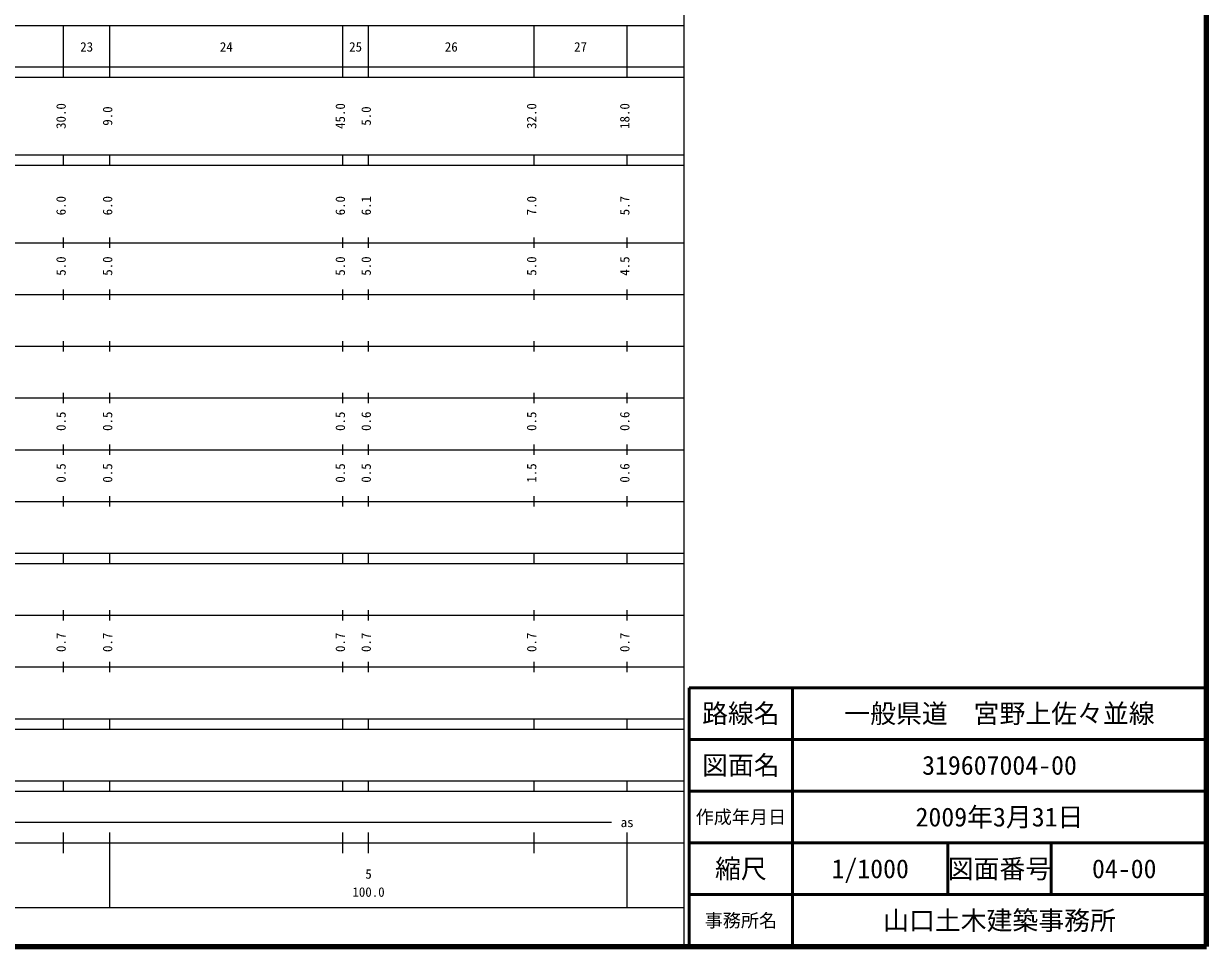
# Model space of a CAD drawing. Units: millimetres on the paper, enlarged 1000 times. Extents: x 40000 to 680000, y 20000 to 380000.
# Drawn here: x 451313 to 680000, y 20000 to 198357 of the extents above; entities that cross this region are included whole.
import ezdxf
from ezdxf.enums import TextEntityAlignment as Align

# ---------------------------------------------------------------- set-up
doc = ezdxf.new("R2010")
doc.units = ezdxf.units.MM
doc.header["$LTSCALE"] = 1000
for name, color, linetype, lineweight in [('M-TTL', 2, 'Continuous', 140), ('M-TTL-BAND', 7, 'Continuous', 25), ('M-TTL-FRAM', 2, 'Continuous', 50), ('M-TTL-LINE', 7, 'Continuous', 50)]:
    doc.layers.add(name, color=color, linetype=linetype, lineweight=lineweight)
doc.layers.add('M-TTL-TXT', color=7, linetype='Continuous')
doc.styles.add('ＭＳ ゴシック', font='')
doc.styles.get('ＭＳ ゴシック').set_extended_font_data('MS Gothic')

msp = doc.modelspace()

# ---------------------------------------------------------------- linework, layer by layer
at = {"layer": 'M-TTL'}
for p, q in [((680000, 20000), (680000, 380000)), ((40000, 20000), (680000, 20000))]:
    msp.add_line(p, q, dxfattribs=at)
at = {"layer": 'M-TTL-BAND'}
for p, q in [((579000, 20000), (579000, 370000)), ((68000, 198000), (579000, 198000)), ((459000, 188000), (459000, 198000)), ((468000, 188000), (468000, 198000)), ((513000, 188000), (513000, 198000)), ((518000, 188000), (518000, 198000)), ((550000, 188000), (550000, 198000)), ((568000, 188000), (568000, 198000)), ((40000, 190000), (579000, 190000)), ((40000, 188000), (579000, 188000)), ((40000, 173000), (579000, 173000)), ((459000, 171000), (459000, 173000)), ((468000, 171000), (468000, 173000)), ((513000, 171000), (513000, 173000)), ((518000, 171000), (518000, 173000)), ((550000, 171000), (550000, 173000)), ((568000, 171000), (568000, 173000)), ((40000, 171000), (579000, 171000)), ((40000, 156000), (579000, 156000)), ((459000, 155000), (459000, 157000)), ((468000, 155000), (468000, 157000)), ((513000, 155000), (513000, 157000)), ((518000, 155000), (518000, 157000)), ((550000, 155000), (550000, 157000)), ((568000, 155000), (568000, 157000)), ((459000, 145000), (459000, 147000)), ((468000, 145000), (468000, 147000)), ((513000, 145000), (513000, 147000)), ((518000, 145000), (518000, 147000)), ((550000, 145000), (550000, 147000)), ((568000, 145000), (568000, 147000)), ((46000, 146000), (579000, 146000)), ((52000, 136000), (579000, 136000)), ((459000, 135000), (459000, 137000)), ((468000, 135000), (468000, 137000)), ((513000, 135000), (513000, 137000)), ((518000, 135000), (518000, 137000)), ((550000, 135000), (550000, 137000)), ((568000, 135000), (568000, 137000)), ((46000, 126000), (579000, 126000)), ((459000, 125000), (459000, 127000)), ((468000, 125000), (468000, 127000)), ((513000, 125000), (513000, 127000)), ((518000, 125000), (518000, 127000)), ((550000, 125000), (550000, 127000)), ((568000, 125000), (568000, 127000)), ((459000, 115000), (459000, 117000)), ((468000, 115000), (468000, 117000)), ((513000, 115000), (513000, 117000)), ((518000, 115000), (518000, 117000)), ((550000, 115000), (550000, 117000)), ((568000, 115000), (568000, 117000)), ((52000, 116000), (579000, 116000)), ((46000, 106000), (579000, 106000)), ((459000, 105000), (459000, 107000)), ((468000, 105000), (468000, 107000)), ((513000, 105000), (513000, 107000)), ((518000, 105000), (518000, 107000)), ((550000, 105000), (550000, 107000)), ((568000, 105000), (568000, 107000)), ((40000, 96000), (579000, 96000)), ((40000, 94000), (579000, 94000)), ((459000, 94000), (459000, 96000)), ((468000, 94000), (468000, 96000)), ((513000, 94000), (513000, 96000)), ((518000, 94000), (518000, 96000)), ((550000, 94000), (550000, 96000)), ((568000, 94000), (568000, 96000)), ((459000, 83000), (459000, 85000)), ((468000, 83000), (468000, 85000)), ((513000, 83000), (513000, 85000)), ((518000, 83000), (518000, 85000)), ((550000, 83000), (550000, 85000)), ((568000, 83000), (568000, 85000)), ((49000, 84000), (579000, 84000)), ((40000, 74000), (579000, 74000)), ((459000, 73000), (459000, 75000)), ((468000, 73000), (468000, 75000)), ((513000, 73000), (513000, 75000)), ((518000, 73000), (518000, 75000)), ((550000, 73000), (550000, 75000)), ((568000, 73000), (568000, 75000)), ((40000, 64000), (579000, 64000)), ((40000, 62000), (579000, 62000)), ((459000, 62000), (459000, 64000)), ((468000, 62000), (468000, 64000)), ((513000, 62000), (513000, 64000)), ((518000, 62000), (518000, 64000)), ((550000, 62000), (550000, 64000)), ((568000, 62000), (568000, 64000)), ((40000, 52000), (579000, 52000)), ((459000, 50000), (459000, 52000)), ((468000, 50000), (468000, 52000)), ((513000, 50000), (513000, 52000)), ((518000, 50000), (518000, 52000)), ((550000, 50000), (550000, 52000)), ((568000, 50000), (568000, 52000)), ((40000, 50000), (579000, 50000)), ((71000, 44000), (565000, 44000)), ((459000, 38000), (459000, 42000)), ((468000, 27500), (468000, 42000)), ((513000, 38000), (513000, 42000)), ((518000, 38000), (518000, 42000)), ((550000, 38000), (550000, 42000)), ((568000, 27500), (568000, 42000)), ((40000, 40000), (579000, 40000)), ((68000, 27500), (579000, 27500))]:
    msp.add_line(p, q, dxfattribs=at)
at = {"layer": 'M-TTL-FRAM'}
for p, q in [((680000, 70000), (580000, 70000)), ((580000, 70000), (580000, 20000))]:
    msp.add_line(p, q, dxfattribs=at)
at = {"layer": 'M-TTL-LINE'}
for p, q in [((600000, 70000), (600000, 20000)), ((680000, 60000), (580000, 60000)), ((680000, 50000), (580000, 50000)), ((680000, 40000), (580000, 40000)), ((630000, 40000), (630000, 30000)), ((650000, 40000), (650000, 30000)), ((680000, 30000), (580000, 30000))]:
    msp.add_line(p, q, dxfattribs=at)

# ---------------------------------------------------------------- texts
at = {"layer": 'M-TTL-BAND', "style": 'ＭＳ ゴシック'}
for s, p in [('23', (463500, 192405)), ('24', (490500, 192405)), ('25', (515500, 192405)), ('26', (534000, 192405)), ('27', (559000, 192405)), ('as', (568000, 42500)), ('5', (518000, 32523)), ('100.0', (518000, 29033))]:
    msp.add_text(s, height=1833, dxfattribs=at).set_placement(p, align=Align.BOTTOM_CENTER)
for s, p in [('30.0', (460000, 180500)), ('9.0', (469000, 180500)), ('45.0', (514000, 180500)), ('5.0', (519000, 180500)), ('32.0', (551000, 180500)), ('18.0', (569000, 180500)), ('6.0', (460000, 163174)), ('6.0', (469000, 163174)), ('6.0', (514000, 163174)), ('6.1', (519000, 163174)), ('7.0', (551000, 163174)), ('5.7', (569000, 163174)), ('5.0', (460000, 151500)), ('5.0', (469000, 151500)), ('5.0', (514000, 151500)), ('5.0', (519000, 151500)), ('5.0', (551000, 151500)), ('4.5', (569000, 151500)), ('0.5', (460000, 121500)), ('0.5', (469000, 121500)), ('0.5', (514000, 121500)), ('0.6', (519000, 121500)), ('0.5', (551000, 121500)), ('0.6', (569000, 121500)), ('0.5', (460000, 111500)), ('0.5', (469000, 111500)), ('0.5', (514000, 111500)), ('0.5', (519000, 111500)), ('1.5', (551000, 111500)), ('0.6', (569000, 111500)), ('0.7', (460000, 78764)), ('0.7', (469000, 78764)), ('0.7', (514000, 78764)), ('0.7', (519000, 78764)), ('0.7', (551000, 78764)), ('0.7', (569000, 78764))]:
    msp.add_text(s, height=1833, rotation=90, dxfattribs=at).set_placement(p, align=Align.BOTTOM_CENTER)
at = {"layer": 'M-TTL-TXT', "style": 'ＭＳ ゴシック'}
for s, height, p in [('路線名', 3666, (590000, 65000)), ('路線名', 3666, (590000, 65000)), ('一般県道\u3000宮野上佐々並線', 3666, (640000, 65000)), ('図面名', 3666, (590000, 55000)), ('図面名', 3666, (590000, 55000)), ('319607004-00', 3666, (640000, 55000)), ('作成年月日', 2566, (590000, 45000)), ('作成年月日', 2566, (590000, 45000)), ('2009年3月31日', 3666, (640000, 45000)), ('縮尺', 3666, (590000, 35000)), ('縮尺', 3666, (590000, 35000)), ('1/1000', 3666, (615000, 35000)), ('図面番号', 3666, (640000, 35000)), ('図面番号', 3666, (640000, 35000)), ('04-00', 3666, (664125, 35000)), ('事務所名', 2566, (590000, 25000)), ('事務所名', 2566, (590000, 25000)), ('山口土木建築事務所', 3666, (640000, 25000))]:
    msp.add_text(s, height=height, dxfattribs=at).set_placement(p, align=Align.MIDDLE_CENTER)

doc.saveas('drawing.dxf')
